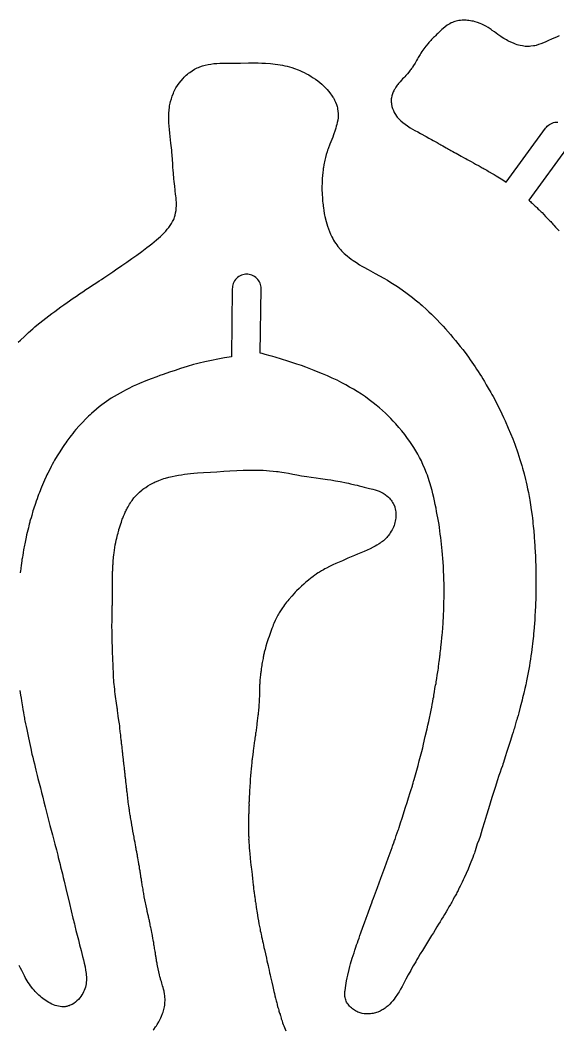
# Model space of a CAD drawing. Extents: x 0 to 1525, y 0 to 1525.
# Drawn here: x 809.3 to 992.9, y 187.3 to 532.5 of the extents above; entities that cross this region are included whole.
import ezdxf

# ---------------------------------------------------------------- set-up
doc = ezdxf.new("R2010")
doc.units = 0
doc.header["$MEASUREMENT"] = 0

msp = doc.modelspace()

# ---------------------------------------------------------------- linework, layer by layer
for points in [[(993.38, 527.13), (992.43, 526.74), (991.58, 526.38), (990.74, 526), (989.79, 525.56), (988.83, 525.13), (987.99, 524.78), (987.14, 524.43), (986.34, 524.16), (985.53, 523.91), (985.09, 523.8), (984.64, 523.71), (983.73, 523.58), (983.24, 523.54), (982.74, 523.53), (982.23, 523.54), (981.73, 523.57), (981.31, 523.62), (980.88, 523.69), (980.03, 523.87), (979.52, 523.99), (979.02, 524.14), (978.52, 524.3), (978.03, 524.49), (977.17, 524.85), (976.33, 525.24), (975.85, 525.49), (975.37, 525.75), (974.43, 526.3), (973.92, 526.61), (973.42, 526.95), (972.44, 527.65), (971.84, 528.09), (971.24, 528.52), (970.54, 529.03), (970.19, 529.28), (969.83, 529.52), (969.08, 530), (968.33, 530.46), (967.87, 530.72), (967.4, 530.96), (966.92, 531.19), (966.43, 531.39), (965.54, 531.71), (964.64, 531.98), (964.12, 532.12), (963.59, 532.23), (963.07, 532.33), (962.53, 532.41), (962.09, 532.46), (961.64, 532.49), (961.19, 532.51), (960.73, 532.51), (960.21, 532.49), (959.68, 532.45), (959.15, 532.38), (958.63, 532.29), (958.2, 532.19), (957.77, 532.07), (957.35, 531.93), (956.93, 531.76), (956.47, 531.55), (956, 531.32), (955.56, 531.06), (955.13, 530.77), (954.43, 530.23), (953.73, 529.67), (953.33, 529.32), (952.94, 528.95), (952.55, 528.58), (952.15, 528.21), (951.89, 527.97), (951.63, 527.7), (951.14, 527.17), (950.82, 526.84), (950.48, 526.54), (950.14, 526.22), (949.83, 525.88), (949.54, 525.55), (949.23, 525.22), (948.92, 524.9), (948.64, 524.56), (947.89, 523.64), (947.52, 523.18), (947.16, 522.71), (946.48, 521.77), (946.16, 521.28), (945.86, 520.79), (945.24, 519.78), (944.95, 519.27), (944.67, 518.76), (944.43, 518.3), (944.16, 517.86), (943.62, 517), (943.3, 516.49), (943.13, 516.24), (942.95, 515.99), (942.72, 515.69), (942.51, 515.38), (942.29, 515.07), (942.04, 514.78), (941.53, 514.21), (941.04, 513.61), (940.67, 513.2), (940.29, 512.81), (939.9, 512.42), (939.53, 512.01), (939.03, 511.42), (938.53, 510.85), (938.29, 510.55), (938.08, 510.25), (937.65, 509.64), (937.49, 509.4), (937.35, 509.15), (937.21, 508.9), (937.05, 508.65), (936.86, 508.35), (936.7, 508.03), (936.42, 507.37), (936.31, 507.02), (936.23, 506.68), (936.11, 505.99), (936.05, 505.62), (936.03, 505.25), (936.04, 504.5), (936.07, 504.13), (936.12, 503.75), (936.26, 503.02), (936.35, 502.65), (936.47, 502.29), (936.75, 501.58), (936.89, 501.24), (937.05, 500.91), (937.24, 500.58), (937.43, 500.27), (937.85, 499.67), (938.08, 499.37), (938.33, 499.1), (938.83, 498.57), (939.08, 498.31), (939.34, 498.06), (940.02, 497.49), (940.74, 496.95), (941.63, 496.34), (942.08, 496.04), (942.54, 495.76), (943.33, 495.29), (944.14, 494.84), (945.09, 494.31), (946.03, 493.78), (947.93, 492.74), (948.83, 492.23), (949.74, 491.74), (950.39, 491.37), (951.03, 491), (951.68, 490.64), (952.01, 490.47), (952.33, 490.28), (952.65, 490.09), (952.97, 489.91), (953.63, 489.57), (954.84, 488.87), (955.24, 488.65), (955.64, 488.44), (956.04, 488.23), (956.43, 488), (957.04, 487.66), (957.64, 487.31), (957.91, 487.16), (958.18, 487.01), (958.73, 486.73), (959.94, 486.04), (960.74, 485.61), (961.14, 485.39), (961.53, 485.17), (961.98, 484.92), (962.43, 484.67), (963.33, 484.17), (964.09, 483.76), (964.47, 483.55), (964.84, 483.33), (965.23, 483.1), (965.63, 482.89), (966.04, 482.67), (966.43, 482.44), (966.75, 482.26), (967.08, 482.08), (967.41, 481.91), (967.73, 481.72), (968.17, 481.45), (968.63, 481.19), (969.08, 480.95), (969.53, 480.68), (970.53, 480.08), (971.18, 479.7), (971.83, 479.32), (973.54, 478.26), (974.43, 477.7), (975.33, 477.15), (975.33, 477.15), (988.75, 495.6), (989.03, 495.95), (989.33, 496.28), (989.69, 496.6), (990.07, 496.88), (990.5, 497.13), (990.95, 497.34), (991.44, 497.5), (991.93, 497.62), (992.43, 497.68), (992.94, 497.69)], [(808.64, 422.4), (809.34, 423.08), (810.73, 424.41), (811.43, 425.07), (812.14, 425.71), (813.57, 426.99), (814.29, 427.62), (815.03, 428.24), (817.03, 429.84), (819.03, 431.43), (820.05, 432.21), (821.08, 432.97), (823.15, 434.48), (824.21, 435.24), (825.29, 435.98), (827.43, 437.47), (828.51, 438.21), (829.59, 438.93), (830.67, 439.65), (831.75, 440.39), (832.86, 441.14), (833.98, 441.87), (835.11, 442.61), (836.23, 443.35), (837.05, 443.91), (837.88, 444.46), (839.54, 445.56), (840.94, 446.52), (842.35, 447.45), (843.2, 448.03), (844.05, 448.62), (845.74, 449.81), (847.44, 451.01), (849.13, 452.23), (850.84, 453.48), (852.54, 454.75), (853.38, 455.4), (854.2, 456.06), (855.84, 457.4), (856.52, 457.96), (857.17, 458.55), (857.81, 459.16), (858.42, 459.79), (858.98, 460.39), (859.52, 461.02), (860.04, 461.67), (860.52, 462.34), (860.96, 463), (861.36, 463.69), (861.55, 464.04), (861.72, 464.39), (861.87, 464.76), (862, 465.13), (862.21, 465.88), (862.39, 466.65), (862.52, 467.42), (862.61, 468.19), (862.65, 469.02), (862.64, 469.84), (862.58, 471.48), (862.55, 471.91), (862.5, 472.33), (862.38, 473.18), (862.25, 474.02), (862.2, 474.45), (862.17, 474.87), (862.14, 475.3), (862.1, 475.72), (861.98, 476.56), (861.86, 477.4), (861.76, 478.24), (861.61, 480.22), (861.54, 481.21), (861.45, 482.19), (861.4, 482.84), (861.37, 483.5), (861.3, 484.8), (861.19, 486.44), (861.12, 487.26), (861.04, 488.08), (860.79, 490.42), (860.66, 491.58), (860.51, 492.75), (860.38, 493.92), (860.28, 495.1), (860.2, 496.27), (860.1, 497.45), (860.05, 498.28), (860.03, 499.11), (860.05, 499.94), (860.1, 500.77), (860.18, 501.76), (860.27, 502.74), (860.34, 503.22), (860.42, 503.71), (860.52, 504.19), (860.65, 504.67), (860.93, 505.63), (861.24, 506.58), (861.6, 507.52), (861.8, 507.98), (862.01, 508.43), (862.25, 508.89), (862.5, 509.33), (863.04, 510.19), (863.62, 511.03), (864.25, 511.83), (864.93, 512.61), (865.28, 512.98), (865.64, 513.35), (866.02, 513.7), (866.41, 514.04), (866.81, 514.36), (867.22, 514.67), (868.03, 515.22), (868.87, 515.74), (869.29, 515.97), (869.73, 516.19), (870.18, 516.39), (870.63, 516.57), (871.57, 516.88), (872.51, 517.15), (873.47, 517.36), (874.43, 517.52), (875.43, 517.65), (876.43, 517.74), (877.43, 517.8), (878.43, 517.83), (879.78, 517.86), (881.13, 517.86), (882.83, 517.86), (884.53, 517.86), (887.23, 517.89), (888.88, 517.89), (890.53, 517.88), (891.84, 517.84), (893.13, 517.79), (894.79, 517.67), (895.61, 517.59), (896.43, 517.5), (897.24, 517.39), (898.04, 517.26), (898.84, 517.11), (899.64, 516.95), (900.47, 516.75), (901.3, 516.54), (902.12, 516.3), (902.93, 516.03), (904.2, 515.55), (904.82, 515.29), (905.44, 515.02), (906.26, 514.63), (907.06, 514.22), (907.86, 513.78), (908.63, 513.31), (909.4, 512.81), (910.16, 512.3), (910.91, 511.76), (911.62, 511.18), (912.28, 510.61), (912.93, 510.02), (913.57, 509.41), (914.16, 508.76), (914.6, 508.24), (915.02, 507.69), (915.84, 506.59), (916.08, 506.25), (916.29, 505.91), (916.49, 505.55), (916.67, 505.18), (917.01, 504.43), (917.31, 503.68), (917.44, 503.32), (917.55, 502.95), (917.64, 502.57), (917.71, 502.19), (917.82, 501.41), (917.89, 500.65), (917.91, 500.26), (917.91, 499.87), (917.9, 499.48), (917.86, 499.08), (917.76, 498.3), (917.6, 497.53), (917.45, 496.88), (917.27, 496.24), (917.07, 495.59), (916.86, 494.96), (916.31, 493.35), (916.03, 492.55), (915.72, 491.76), (915.08, 490.13), (914.46, 488.5), (914.29, 488.03), (914.13, 487.55), (913.85, 486.58), (913.61, 485.6), (913.38, 484.62), (913.01, 483.01), (912.86, 482.2), (912.8, 481.79), (912.76, 481.38), (912.67, 480.4), (912.56, 479.42), (912.48, 478.44), (912.45, 477.95), (912.43, 477.46), (912.4, 476.63), (912.35, 475.8), (912.32, 474.97), (912.33, 474.56), (912.35, 474.14), (912.4, 473.55), (912.43, 472.96), (912.49, 471.78), (912.52, 471.19), (912.57, 470.6), (912.64, 470.01), (912.73, 469.42), (912.82, 468.92), (912.9, 468.41), (913.03, 467.39), (913.17, 466.38), (913.26, 465.88), (913.37, 465.38), (913.77, 463.73), (913.98, 462.9), (914.24, 462.09), (914.58, 461.16), (914.94, 460.23), (915.33, 459.32), (915.74, 458.41), (916.03, 457.84), (916.35, 457.28), (916.69, 456.73), (917.05, 456.2), (917.42, 455.68), (917.82, 455.17), (918.64, 454.17), (919.06, 453.7), (919.5, 453.24), (919.96, 452.8), (920.44, 452.37), (921.06, 451.84), (921.7, 451.33), (922.36, 450.84), (923.02, 450.36), (923.56, 449.98), (924.11, 449.62), (925.22, 448.9), (925.94, 448.46), (926.67, 448.04), (928.14, 447.22), (930.54, 445.91), (933.54, 444.26), (934.71, 443.58), (935.86, 442.88), (938.14, 441.42), (938.98, 440.86), (939.8, 440.29), (941.44, 439.11), (942.38, 438.4), (943.29, 437.67), (944.2, 436.93), (945.13, 436.21), (945.51, 435.91), (945.88, 435.59), (946.61, 434.94), (948.04, 433.61), (948.9, 432.82), (949.76, 432.03), (950.6, 431.21), (951.42, 430.38), (952.99, 428.73), (953.77, 427.89), (954.54, 427.03), (956.26, 425.06), (957.11, 424.06), (957.95, 423.04), (959.62, 420.97), (960.44, 419.93), (961.24, 418.87), (961.82, 418.06), (962.38, 417.25), (962.95, 416.44), (963.52, 415.63), (964.1, 414.83), (964.64, 414), (965.18, 413.17), (965.73, 412.35), (966.28, 411.53), (966.81, 410.69), (967.33, 409.84), (967.83, 408.99), (968.5, 407.86), (969.16, 406.72), (970, 405.28), (970.42, 404.55), (970.83, 403.82), (971.59, 402.35), (972.33, 400.88), (973.09, 399.4), (973.83, 397.91), (974.4, 396.71), (974.96, 395.51), (976.02, 393.08), (976.78, 391.24), (977.52, 389.4), (977.89, 388.47), (978.23, 387.53), (978.56, 386.59), (978.91, 385.66), (979.29, 384.57), (979.64, 383.47), (979.98, 382.37), (980.34, 381.27), (980.64, 380.32), (980.91, 379.37), (981.4, 377.44), (981.91, 375.53), (982.14, 374.57), (982.34, 373.6), (982.6, 372.31), (982.87, 371.01), (983.13, 369.72), (983.24, 369.07), (983.34, 368.41), (983.58, 366.78), (983.84, 365.15), (984.14, 363.19), (984.27, 362.21), (984.37, 361.22), (984.44, 360.4), (984.53, 359.58), (984.71, 357.93), (984.86, 355.95), (985.01, 353.97), (985.08, 353.15), (985.12, 352.32), (985.19, 350.67), (985.28, 349.35), (985.31, 348.68), (985.32, 348.02), (985.34, 347.2), (985.39, 346.37), (985.43, 345.55), (985.44, 344.72), (985.43, 343.56), (985.43, 342.41), (985.44, 341.25), (985.43, 340.09), (985.43, 338.77), (985.44, 337.45), (985.44, 336.13), (985.43, 335.47), (985.4, 334.81), (985.36, 334.15), (985.35, 333.49), (985.31, 332.17), (985.21, 330.52), (985.12, 328.87), (985.04, 327.55), (984.95, 326.24), (984.73, 323.6), (984.65, 322.78), (984.56, 321.95), (984.38, 320.31), (984.27, 319.33), (984.13, 318.35), (984, 317.37), (983.89, 316.39), (983.76, 315.24), (983.6, 314.09), (983.41, 312.95), (983.2, 311.81), (982.24, 306.61), (982.11, 305.96), (981.96, 305.32), (981.66, 304.03), (981.28, 302.43), (980.91, 300.83), (980.73, 300.03), (980.52, 299.23), (980.1, 297.64), (979.6, 295.73), (979.34, 294.78), (979.04, 293.83), (978.89, 293.36), (978.75, 292.89), (978.5, 291.93), (978.24, 290.98), (978.1, 290.51), (977.95, 290.04), (977.63, 289.1), (977.33, 288.15), (976.74, 286.26), (975.54, 282.49), (974.93, 280.61), (974.34, 278.73), (974.17, 278.17), (973.98, 277.62), (973.58, 276.53), (973.19, 275.44), (973, 274.89), (972.83, 274.33), (972.24, 272.44), (971.63, 270.55), (970.43, 266.75), (969.24, 262.93), (968.53, 260.71), (967.84, 258.47), (967.11, 255.93), (966.74, 254.66), (966.35, 253.4), (965.9, 252.14), (965.43, 250.89), (965.18, 250.11), (964.94, 249.33), (964.7, 248.55), (964.56, 248.16), (964.41, 247.78), (964.11, 247.02), (963.84, 246.24), (963.57, 245.46), (963.26, 244.69), (962.75, 243.49), (962.26, 242.28), (961.63, 240.79), (960.97, 239.31), (960.63, 238.57), (960.28, 237.85), (959.91, 237.13), (959.53, 236.42), (959.34, 236.06), (959.16, 235.69), (958.83, 234.96), (958.48, 234.23), (958.28, 233.88), (958.07, 233.53), (957.81, 233.13), (957.57, 232.71), (957.13, 231.86), (956.7, 231.01), (956.46, 230.59), (956.22, 230.18), (955.71, 229.34), (955.22, 228.49), (954.74, 227.64), (954.24, 226.81), (953.73, 225.97), (953.24, 225.13), (952.74, 224.3), (952.22, 223.47), (951.6, 222.5), (951.01, 221.52), (950.42, 220.53), (949.82, 219.55), (948.42, 217.29), (946.65, 214.42), (945.95, 213.26), (945.25, 212.1), (944.81, 211.38), (944.39, 210.63), (943.98, 209.89), (943.55, 209.16), (943.11, 208.41), (942.69, 207.66), (941.86, 206.14), (941.03, 204.62), (940.21, 203.09), (939.71, 202.18), (939.22, 201.26), (938.7, 200.35), (938.42, 199.91), (938.13, 199.48), (937.37, 198.36), (936.98, 197.81), (936.56, 197.28), (936.04, 196.68), (935.49, 196.1), (934.92, 195.55), (934.32, 195.04), (933.99, 194.79), (933.65, 194.55), (933.3, 194.33), (932.94, 194.12), (932.2, 193.75), (931.44, 193.42), (931.04, 193.27), (930.64, 193.14), (930.23, 193.03), (929.81, 192.94), (929.4, 192.87), (928.98, 192.82), (928.56, 192.78), (928.13, 192.77), (927.45, 192.78), (926.77, 192.84), (926.1, 192.95), (925.76, 193.03), (925.44, 193.12), (925.03, 193.26), (924.62, 193.42), (924.22, 193.6), (923.84, 193.8), (923.46, 194.02), (923.1, 194.26), (922.76, 194.52), (922.43, 194.8), (922.12, 195.1), (921.82, 195.41), (921.53, 195.73), (921.26, 196.06), (921.01, 196.41), (920.79, 196.78), (920.61, 197.16), (920.47, 197.57), (920.36, 197.97), (920.28, 198.37), (920.22, 198.78), (920.19, 199.19), (920.18, 199.6), (920.19, 200), (920.21, 200.41), (920.25, 200.82), (920.48, 202.47), (920.74, 204.12), (920.93, 205.09), (921.15, 206.06), (921.63, 207.98), (921.88, 208.94), (922.15, 209.89), (922.73, 211.78), (923.34, 213.66), (923.64, 214.6), (923.92, 215.55), (924.18, 216.34), (924.46, 217.11), (924.75, 217.89), (925.02, 218.67), (925.33, 219.61), (925.66, 220.54), (926.32, 222.41), (926.87, 223.96), (927.42, 225.51), (928.1, 227.38), (928.81, 229.24), (929.39, 230.77), (929.67, 231.54), (929.94, 232.32), (930.28, 233.25), (930.63, 234.18), (930.99, 235.11), (931.34, 236.03), (931.92, 237.59), (932.51, 239.14), (933.2, 240.99), (933.87, 242.84), (935, 245.97), (935.33, 246.9), (935.68, 247.82), (936.02, 248.75), (936.32, 249.69), (936.45, 250.09), (936.59, 250.48), (936.89, 251.25), (937.18, 252.02), (937.32, 252.41), (937.43, 252.81), (937.57, 253.29), (937.73, 253.76), (938.07, 254.69), (938.42, 255.62), (938.59, 256.08), (938.74, 256.56), (939.23, 258.12), (939.74, 259.69), (940.94, 263.46), (941.43, 265.03), (941.94, 266.61), (942.53, 268.5), (942.83, 269.45), (943.15, 270.39), (943.25, 270.71), (943.34, 271.02), (943.5, 271.66), (943.65, 272.3), (943.74, 272.62), (943.84, 272.93), (944.09, 273.72), (944.31, 274.51), (944.52, 275.31), (944.74, 276.11), (944.97, 276.9), (945.19, 277.7), (945.6, 279.3), (946.44, 282.49), (946.76, 283.77), (947.06, 285.05), (947.65, 287.62), (948.26, 290.2), (948.56, 291.49), (948.84, 292.78), (949.64, 296.66), (949.84, 297.63), (950.02, 298.61), (950.21, 299.59), (950.4, 300.56), (950.52, 301.13), (950.62, 301.7), (950.79, 302.84), (950.97, 303.99), (951.07, 304.56), (951.2, 305.12), (951.32, 305.68), (951.42, 306.25), (951.59, 307.39), (951.75, 308.54), (951.93, 309.68), (952.04, 310.33), (952.14, 310.98), (952.21, 311.64), (952.26, 312.29), (952.29, 312.7), (952.34, 313.11), (952.49, 313.93), (952.63, 314.75), (952.68, 315.16), (952.7, 315.57), (952.75, 316.23), (952.84, 316.88), (952.94, 317.54), (953.01, 318.19), (953.16, 319.84), (953.34, 321.48), (953.42, 322.3), (953.49, 323.13), (953.61, 324.77), (953.74, 326.42), (953.8, 327.24), (953.84, 328.06), (953.89, 329.38), (953.98, 330.7), (954.04, 332.02), (954.04, 332.68), (954.02, 333.34), (954.02, 333.67), (954.02, 334), (954.07, 334.66), (954.12, 335.32), (954.13, 335.65), (954.13, 335.98), (954.13, 336.81), (954.15, 337.64), (954.15, 338.46), (954.13, 338.88), (954.1, 339.29), (954.06, 339.7), (954.05, 340.11), (954.04, 340.94), (954.04, 341.77), (954.01, 342.59), (953.92, 344.24), (953.84, 345.89), (953.67, 348.51), (953.56, 349.82), (953.43, 351.13), (953.32, 352.27), (953.21, 353.4), (953.09, 354.54), (952.93, 355.67), (952.77, 356.79), (952.63, 357.9), (952.5, 359.02), (952.35, 360.13), (952.17, 361.23), (951.96, 362.32), (951.74, 363.41), (951.54, 364.5), (951.32, 365.73), (951.08, 366.95), (950.83, 368.16), (950.56, 369.38), (950.26, 370.57), (949.95, 371.76), (949.56, 373.24), (949.35, 373.98), (949.12, 374.71), (948.64, 376.19), (948.39, 376.93), (948.11, 377.65), (947.49, 379.13), (946.86, 380.61), (946.59, 381.22), (946.31, 381.82), (945.71, 383.01), (945.07, 384.17), (944.4, 385.32), (943.74, 386.4), (943.04, 387.46), (942.33, 388.51), (941.6, 389.55), (941.14, 390.19), (940.67, 390.82), (939.68, 392.07), (938.66, 393.28), (937.61, 394.46), (936.74, 395.4), (935.85, 396.33), (934.94, 397.23), (934.01, 398.12), (933.01, 399.05), (931.97, 399.95), (930.92, 400.84), (929.86, 401.7), (928.54, 402.71), (927.19, 403.69), (925.82, 404.63), (924.43, 405.54), (923.13, 406.34), (921.81, 407.1), (920.48, 407.84), (919.14, 408.56), (917.51, 409.39), (915.87, 410.17), (914.21, 410.92), (912.54, 411.63), (911.12, 412.21), (909.7, 412.78), (906.83, 413.86), (905.32, 414.41), (903.8, 414.93), (900.73, 415.94), (898.59, 416.61), (896.43, 417.27), (895.56, 417.53), (894.69, 417.77), (892.94, 418.26), (891.97, 418.53), (891.29, 418.72), (891.58, 440.74), (891.56, 441.19), (891.5, 441.64), (891.38, 442.1), (891.23, 442.55), (891.02, 443.01), (890.77, 443.43), (890.47, 443.84), (890.13, 444.22), (889.75, 444.56), (889.34, 444.86), (888.91, 445.11), (888.46, 445.31), (888, 445.46), (887.54, 445.57), (887.09, 445.63), (886.64, 445.65), (886.19, 445.63), (885.75, 445.56), (885.28, 445.45), (884.83, 445.3), (884.38, 445.09), (883.95, 444.84), (883.54, 444.54), (883.17, 444.2), (882.83, 443.82), (882.53, 443.41), (882.28, 442.98), (882.08, 442.52), (881.92, 442.07), (881.82, 441.61), (881.76, 441.16), (881.74, 440.71), (881.43, 417.38), (881.43, 417.38), (879.13, 417.02), (876.83, 416.63), (874.58, 416.21), (873.46, 415.98), (872.34, 415.74), (870.43, 415.28), (869.48, 415.04), (868.53, 414.78), (866.28, 414.12), (864.04, 413.42), (862.18, 412.8), (860.33, 412.16), (858.13, 411.39), (857.03, 411), (855.93, 410.59), (854.08, 409.89), (852.23, 409.18), (850.07, 408.29), (849, 407.83), (847.93, 407.34), (846.16, 406.51), (845.29, 406.07), (844.42, 405.61), (842.4, 404.48), (841.41, 403.9), (840.42, 403.29), (839.59, 402.74), (838.76, 402.17), (837.95, 401.59), (837.14, 400.99), (836.24, 400.28), (835.36, 399.55), (833.63, 398.04), (833.14, 397.6), (832.66, 397.15), (831.72, 396.22), (830.55, 395.02), (829.98, 394.42), (829.42, 393.8), (828.31, 392.52), (827.77, 391.88), (827.24, 391.23), (826.73, 390.57), (826.23, 389.91), (825.23, 388.57), (824.83, 388.04), (824.45, 387.5), (823.71, 386.39), (822.8, 384.99), (822.35, 384.28), (821.91, 383.56), (821.06, 382.11), (820.64, 381.39), (820.24, 380.65), (819.85, 379.92), (819.48, 379.17), (818.73, 377.69), (818.43, 377.1), (818.14, 376.5), (817.59, 375.29), (816.55, 372.85), (816.3, 372.24), (816.07, 371.62), (815.84, 371.01), (815.6, 370.4), (815.44, 370.01), (815.3, 369.62), (815.04, 368.83), (814.79, 368.04), (814.51, 367.26), (814.27, 366.64), (814.04, 366), (813.82, 365.37), (813.63, 364.72), (813.22, 363.12), (812.99, 362.32), (812.74, 361.53), (812.63, 361.22), (812.55, 360.9), (812.4, 360.25), (812.27, 359.6), (812.11, 358.96), (811.89, 358.15), (811.68, 357.34), (811.5, 356.53), (811.33, 355.71), (811.01, 354.07), (810.65, 352.44), (810.55, 351.95), (810.47, 351.46), (810.34, 350.47), (810.2, 349.49), (810.11, 349), (810, 348.51), (809.9, 348.1), (809.82, 347.7), (809.7, 346.87), (809.62, 346.04), (809.54, 345.21), (809.49, 344.8), (809.42, 344.39), (809.28, 343.56)], [(996.81, 489.94), (983.02, 470.99), (983.28, 470.71), (983.56, 470.47), (983.85, 470.23), (984.13, 469.98), (984.66, 469.45), (984.93, 469.19), (985.22, 468.95), (985.49, 468.72), (985.74, 468.47), (986.23, 467.95), (986.56, 467.64), (986.89, 467.34), (987.23, 467.04), (987.54, 466.72), (988.13, 466.08), (988.73, 465.45), (989.34, 464.82), (989.64, 464.5), (989.93, 464.17), (990.06, 464.02), (990.2, 463.89), (990.49, 463.64), (990.78, 463.38), (990.91, 463.24), (991.02, 463.08), (991.27, 462.74), (991.55, 462.41), (992.14, 461.78), (993.34, 460.46)], [(854.73, 187.22), (854.94, 187.47), (855.56, 188.3), (855.86, 188.73), (856.13, 189.17), (856.66, 190.07), (856.9, 190.52), (857.13, 190.99), (857.34, 191.47), (857.54, 191.95), (857.94, 192.92), (858.11, 193.36), (858.24, 193.8), (858.46, 194.69), (858.56, 195.2), (858.64, 195.71), (858.75, 196.75), (858.77, 197.21), (858.78, 197.65), (858.75, 198.56), (858.7, 199.07), (858.61, 199.58), (858.41, 200.58), (858.35, 200.9), (858.27, 201.21), (858.1, 201.83), (857.95, 202.34), (857.8, 202.84), (857.64, 203.34), (857.51, 203.85), (857.43, 204.1), (857.35, 204.35), (857.26, 204.6), (857.2, 204.85), (857.12, 205.17), (857.04, 205.49), (856.86, 206.12), (856.61, 207.13), (856.41, 208.14), (856.21, 209.16), (856.09, 209.8), (856.03, 210.12), (855.95, 210.44), (855.89, 210.76), (855.85, 211.08), (855.82, 211.4), (855.75, 211.72), (855.69, 212.03), (855.65, 212.36), (855.62, 212.68), (855.56, 213), (855.49, 213.31), (855.45, 213.63), (855.42, 213.95), (855.36, 214.27), (855.28, 214.72), (855.22, 215.17), (855.15, 215.62), (855.06, 216.06), (854.98, 216.44), (854.93, 216.82), (854.89, 217.2), (854.82, 217.58), (854.7, 218.09), (854.61, 218.6), (854.46, 219.63), (854.36, 220.14), (854.26, 220.65), (854.13, 221.28), (854.01, 221.91), (853.94, 222.3), (853.83, 222.68), (853.73, 223.06), (853.66, 223.44), (853.53, 224.07), (853.47, 224.39), (853.41, 224.7), (853.34, 225.09), (853.23, 225.46), (853.13, 225.84), (853.06, 226.23), (853, 226.55), (852.93, 226.87), (852.76, 227.5), (852.69, 227.81), (852.63, 228.12), (852.52, 228.75), (852.27, 229.76), (852.16, 230.27), (852.05, 230.78), (851.86, 231.8), (851.65, 232.82), (851.59, 233.2), (851.54, 233.58), (851.49, 233.96), (851.41, 234.34), (851.31, 234.85), (851.24, 235.37), (851.16, 235.88), (851.06, 236.39), (850.98, 236.77), (850.93, 237.16), (850.89, 237.54), (850.81, 237.92), (850.75, 238.24), (850.72, 238.56), (850.68, 238.88), (850.62, 239.2), (850.55, 239.52), (850.51, 239.84), (850.48, 240.16), (850.42, 240.48), (850.34, 240.86), (850.3, 241.25), (850.24, 241.64), (850.16, 242.03), (850.08, 242.4), (850.03, 242.79), (849.99, 243.17), (849.91, 243.55), (849.84, 243.86), (849.79, 244.18), (849.7, 244.82), (849.59, 245.47), (849.45, 246.11), (849.39, 246.43), (849.35, 246.75), (849.31, 247.07), (849.26, 247.39), (849.11, 248.15), (848.95, 248.91), (848.88, 249.29), (848.83, 249.68), (848.79, 250.06), (848.72, 250.43), (848.53, 251.33), (848.36, 252.23), (848.25, 252.73), (848.17, 253.24), (848.01, 254.26), (847.81, 255.28), (847.62, 256.3), (847.45, 257.33), (847.26, 258.36), (847.17, 258.86), (847.09, 259.37), (847.01, 259.88), (846.92, 260.39), (846.85, 260.77), (846.79, 261.16), (846.74, 261.55), (846.67, 261.93), (846.62, 262.25), (846.58, 262.56), (846.55, 262.88), (846.51, 263.2), (846.39, 263.83), (846.3, 264.48), (846.22, 265.12), (846.13, 265.76), (846.08, 266.14), (846.05, 266.53), (846.02, 266.92), (845.97, 267.3), (845.89, 267.94), (845.8, 268.57), (845.75, 268.96), (845.72, 269.35), (845.69, 269.74), (845.63, 270.12), (845.59, 270.44), (845.56, 270.76), (845.5, 271.41), (845.4, 272.18), (845.35, 272.57), (845.33, 272.96), (845.3, 273.29), (845.26, 273.61), (845.2, 273.94), (845.16, 274.26), (845.12, 274.91), (845.08, 275.24), (845.03, 275.56), (844.98, 275.88), (844.96, 276.21), (844.93, 276.53), (844.9, 276.86), (844.8, 277.64), (844.7, 278.43), (844.66, 278.75), (844.63, 279.08), (844.61, 279.41), (844.57, 279.74), (844.47, 280.52), (844.37, 281.3), (844.33, 281.62), (844.31, 281.94), (844.28, 282.26), (844.24, 282.58), (844.18, 282.97), (844.14, 283.35), (844.12, 283.74), (844.07, 284.13), (843.98, 284.75), (843.94, 285.06), (843.93, 285.38), (843.9, 285.7), (843.85, 286.01), (843.8, 286.32), (843.77, 286.63), (843.71, 287.25), (843.65, 287.86), (843.62, 288.23), (843.57, 288.6), (843.47, 289.33), (843.35, 290.51), (843.27, 291.23), (843.17, 291.94), (843, 293.11), (842.8, 294.53), (842.64, 295.74), (842.55, 296.36), (842.47, 296.98), (842.43, 297.31), (842.38, 297.63), (842.27, 298.27), (842.07, 299.86), (841.98, 300.55), (841.87, 301.25), (841.77, 302.13), (841.67, 303.01), (841.58, 303.78), (841.5, 304.55), (841.37, 305.54), (841.31, 306.04), (841.27, 306.54), (841.18, 308.18), (841.12, 309.82), (841.08, 310.74), (841.03, 311.65), (840.99, 312.57), (840.96, 313.48), (840.94, 314.26), (840.9, 315.03), (840.86, 315.81), (840.85, 316.58), (840.84, 317.42), (840.81, 318.26), (840.73, 319.94), (840.72, 320.43), (840.73, 320.93), (840.74, 321.43), (840.73, 321.92), (840.73, 322.39), (840.74, 322.85), (840.75, 323.32), (840.73, 323.55), (840.7, 323.78), (840.65, 324.21), (840.64, 324.64), (840.64, 325.08), (840.63, 325.52), (840.62, 325.77), (840.63, 326.01), (840.67, 326.49), (840.72, 326.98), (840.74, 327.46), (840.73, 328.98), (840.74, 329.71), (840.73, 330.43), (840.74, 331.13), (840.74, 331.49), (840.73, 331.84), (840.72, 332.05), (840.73, 332.26), (840.77, 332.68), (840.82, 333.09), (840.84, 333.51), (840.84, 334.9), (840.83, 336.33), (840.83, 337.78), (840.83, 339.55), (840.83, 341.05), (840.84, 342.87), (840.83, 343.64), (840.85, 344.02), (840.91, 344.4), (840.94, 344.62), (840.95, 344.85), (840.93, 345.31), (840.92, 345.77), (840.93, 345.99), (840.97, 346.21), (841.02, 346.52), (841.03, 346.82), (841.03, 347.13), (841.04, 347.44), (841.17, 348.95), (841.25, 349.7), (841.36, 350.45), (841.47, 351.34), (841.6, 352.24), (841.78, 353.11), (841.95, 353.99), (842.1, 354.72), (842.27, 355.44), (842.41, 356.03), (842.57, 356.61), (842.73, 357.18), (842.86, 357.77), (842.93, 358.06), (843.03, 358.35), (843.24, 358.92), (843.36, 359.28), (843.43, 359.64), (843.51, 360), (843.62, 360.37), (843.84, 360.93), (844.03, 361.5), (844.15, 361.87), (844.31, 362.22), (844.48, 362.57), (844.63, 362.92), (844.89, 363.64), (845.04, 363.99), (845.2, 364.33), (845.37, 364.66), (845.51, 365), (845.66, 365.34), (845.84, 365.66), (846.12, 366.11), (846.38, 366.57), (846.64, 367.04), (846.92, 367.49), (847.2, 367.92), (847.5, 368.35), (848.13, 369.17), (848.38, 369.46), (848.63, 369.74), (849.13, 370.29), (849.34, 370.52), (849.55, 370.73), (850, 371.13), (850.93, 371.9), (851.22, 372.14), (851.53, 372.36), (852.15, 372.78), (852.88, 373.28), (853.64, 373.74), (854.33, 374.11), (855.03, 374.46), (855.42, 374.65), (855.83, 374.82), (856.64, 375.15), (857.78, 375.57), (858.35, 375.77), (858.93, 375.94), (860.08, 376.26), (861.24, 376.55), (862.28, 376.76), (863.33, 376.95), (864.38, 377.12), (865.43, 377.27), (866.43, 377.4), (867.44, 377.51), (868.63, 377.63), (869.83, 377.72), (871.93, 377.87), (874.33, 378.02), (876.43, 378.15), (878.83, 378.31), (880.93, 378.45), (883.33, 378.58), (885.43, 378.66), (887.83, 378.71), (888.88, 378.71), (889.93, 378.7), (891.14, 378.67), (892.33, 378.62), (893.39, 378.56), (894.44, 378.49), (895.64, 378.37), (896.83, 378.24), (897.38, 378.16), (897.93, 378.07), (898.69, 377.97), (899.43, 377.84), (900.94, 377.59), (902.44, 377.32), (903.13, 377.18), (903.83, 377.04), (905.34, 376.77), (906.23, 376.62), (907.14, 376.48), (908.64, 376.26), (910.43, 376.02), (911.83, 375.82), (914.23, 375.49), (915.43, 375.32), (916.94, 375.08), (917.79, 374.93), (918.63, 374.76), (920.73, 374.34), (921.43, 374.18), (922.13, 374.01), (923.64, 373.67), (924.34, 373.5), (925.03, 373.32), (925.93, 373.1), (926.83, 372.89), (928.64, 372.46), (929.19, 372.32), (929.74, 372.16), (930.49, 371.93), (931.24, 371.71), (931.94, 371.44), (932.63, 371.12), (933.29, 370.78), (933.61, 370.59), (933.93, 370.38), (934.21, 370.16), (934.49, 369.93), (935.04, 369.45), (935.38, 369.13), (935.68, 368.78), (935.96, 368.42), (936.24, 368.04), (936.49, 367.66), (936.71, 367.25), (937.11, 366.43), (937.21, 366.19), (937.29, 365.94), (937.42, 365.43), (937.52, 364.9), (937.6, 364.39), (937.65, 363.87), (937.65, 363.34), (937.62, 362.81), (937.57, 362.29), (937.51, 361.77), (937.41, 361.25), (937.29, 360.74), (937.14, 360.23), (936.97, 359.73), (936.77, 359.24), (936.55, 358.76), (936.31, 358.29), (936.02, 357.77), (935.71, 357.25), (935.38, 356.74), (935.03, 356.26), (934.79, 355.97), (934.55, 355.69), (934.03, 355.15), (933.7, 354.84), (933.35, 354.56), (932.99, 354.28), (932.64, 354), (932.28, 353.73), (931.9, 353.49), (931.13, 353.03), (930.49, 352.66), (929.83, 352.32), (928.84, 351.83), (927.84, 351.37), (926.75, 350.87), (925.64, 350.39), (924.54, 349.91), (923.44, 349.45), (921.24, 348.54), (919.34, 347.73), (918.23, 347.26), (917.14, 346.77), (916.03, 346.27), (914.94, 345.74), (913.88, 345.19), (913.36, 344.91), (912.84, 344.61), (912.19, 344.24), (911.86, 344.05), (911.54, 343.84), (911.04, 343.52), (910.54, 343.19), (910.23, 342.98), (909.94, 342.76), (909.34, 342.32), (908.93, 342.02), (908.52, 341.7), (907.72, 341.06), (906.91, 340.39), (906.12, 339.69), (905.32, 338.97), (904.55, 338.23), (903.68, 337.39), (903.25, 336.97), (902.83, 336.53), (902.04, 335.64), (901.03, 334.5), (900.65, 334.04), (900.28, 333.56), (899.56, 332.59), (899.22, 332.11), (898.89, 331.62), (898.24, 330.63), (897.99, 330.26), (897.76, 329.87), (897.54, 329.48), (897.34, 329.08), (896.87, 328.15), (896.41, 327.22), (895.96, 326.26), (895.74, 325.77), (895.53, 325.28), (895.28, 324.58), (895.04, 323.88), (894.54, 322.47), (894.28, 321.76), (894.04, 321.05), (893.78, 320.34), (893.65, 319.98), (893.54, 319.62), (893.21, 318.47), (892.91, 317.32), (892.74, 316.74), (892.66, 316.45), (892.6, 316.16), (892.44, 315.43), (892.37, 315.06), (892.31, 314.69), (892.24, 314.25), (892.14, 313.81), (892.03, 313.36), (891.95, 312.92), (891.88, 312.4), (891.82, 311.88), (891.75, 311.36), (891.65, 310.85), (891.59, 310.48), (891.55, 310.11), (891.52, 309.74), (891.46, 309.37), (891.39, 309), (891.35, 308.63), (891.27, 307.88), (891.23, 307.51), (891.18, 307.14), (891.14, 306.77), (891.14, 306.39), (891.14, 306.2), (891.13, 306.01), (891.09, 305.64), (891.04, 305.27), (891.02, 304.89), (891.04, 303.7), (891.03, 302.5), (891.04, 301.9), (891.04, 301.6), (891.03, 301.3), (890.96, 300.56), (890.93, 300.19), (890.93, 299.81), (890.92, 299.51), (890.91, 299.21), (890.85, 298.61), (890.79, 298.02), (890.75, 297.42), (890.71, 296.82), (890.63, 296.23), (890.59, 295.86), (890.56, 295.49), (890.54, 295.12), (890.5, 294.75), (890.37, 293.85), (890.26, 292.96), (890.16, 291.92), (890.09, 291.4), (890.01, 290.89), (889.95, 290.44), (889.9, 289.98), (889.84, 289.53), (889.76, 289.09), (889.69, 288.72), (889.65, 288.35), (889.62, 287.98), (889.56, 287.61), (889.48, 287.09), (889.41, 286.57), (889.35, 286.04), (889.26, 285.53), (889.18, 285.09), (889.13, 284.64), (889.08, 284.2), (889.02, 283.75), (888.85, 282.57), (888.7, 281.38), (888.64, 280.77), (888.61, 280.47), (888.56, 280.17), (888.49, 279.8), (888.44, 279.43), (888.37, 278.69), (888.28, 277.64), (888.17, 276.6), (888.07, 275.41), (887.98, 274.21), (887.89, 273.02), (887.82, 271.83), (887.76, 270.63), (887.72, 270.03), (887.66, 269.43), (887.63, 269.06), (887.64, 268.69), (887.65, 268.31), (887.63, 267.94), (887.55, 267.05), (887.53, 266.6), (887.53, 266.14), (887.51, 265.77), (887.45, 265.4), (887.42, 265.03), (887.41, 264.84), (887.43, 264.65), (887.45, 264.42), (887.45, 264.19), (887.4, 263.75), (887.34, 263.3), (887.33, 263.08), (887.33, 262.85), (887.34, 262.55), (887.33, 262.25), (887.33, 261.96), (887.34, 261.65), (887.35, 261.46), (887.33, 261.28), (887.29, 260.9), (887.24, 260.53), (887.22, 260.35), (887.23, 260.16), (887.24, 259.78), (887.24, 259.41), (887.23, 258.66), (887.24, 256.86), (887.23, 256.12), (887.24, 255.37), (887.24, 254.92), (887.23, 254.46), (887.24, 254.01), (887.27, 253.79), (887.31, 253.57), (887.34, 253.39), (887.35, 253.2), (887.33, 252.83), (887.32, 252.45), (887.33, 252.27), (887.36, 252.09), (887.4, 251.87), (887.43, 251.64), (887.44, 251.19), (887.45, 250.73), (887.46, 250.5), (887.5, 250.28), (887.53, 250.1), (887.54, 249.91), (887.55, 249.54), (887.55, 249.16), (887.56, 248.97), (887.59, 248.79), (887.65, 248.35), (887.67, 247.9), (887.71, 247.45), (887.77, 247.01), (887.82, 246.64), (887.84, 246.26), (887.85, 245.88), (887.89, 245.51), (887.96, 245.06), (888, 244.62), (888.1, 243.72), (888.19, 242.98), (888.27, 242.24), (888.37, 241.35), (888.47, 240.45), (888.64, 238.96), (888.73, 238.07), (888.79, 237.62), (888.86, 237.18), (888.91, 236.81), (888.96, 236.43), (889.03, 235.69), (889.13, 234.79), (889.18, 234.35), (889.26, 233.91), (889.32, 233.54), (889.35, 233.17), (889.39, 232.79), (889.46, 232.42), (889.52, 232.06), (889.55, 231.68), (889.59, 231.31), (889.65, 230.94), (889.74, 230.5), (889.8, 230.05), (889.85, 229.6), (889.91, 229.16), (890.21, 227.38), (890.51, 225.61), (890.69, 224.59), (890.85, 223.56), (890.93, 223.11), (891.04, 222.67), (891.14, 222.23), (891.21, 221.79), (891.31, 221.2), (891.43, 220.62), (891.61, 219.89), (891.69, 219.52), (891.76, 219.16), (891.9, 218.42), (892.07, 217.7), (892.23, 216.97), (892.37, 216.23), (892.53, 215.5), (892.71, 214.76), (893.04, 213.3), (893.37, 211.85), (893.57, 210.97), (893.77, 210.1), (893.94, 209.36), (894.1, 208.62), (894.3, 207.75), (894.5, 206.87), (894.64, 206.13), (894.8, 205.4), (895.2, 203.65), (895.53, 202.19), (895.93, 200.44), (896.11, 199.71), (896.3, 198.98), (896.5, 198.11), (896.72, 197.24), (896.92, 196.52), (897.01, 196.15), (897.09, 195.79), (897.14, 195.57), (897.2, 195.35), (897.34, 194.92), (897.49, 194.5), (897.6, 194.06), (897.68, 193.7), (897.78, 193.34), (897.9, 192.99), (898.04, 192.64), (898.13, 192.43), (898.19, 192.21), (898.3, 191.78), (898.4, 191.34), (898.46, 191.13), (898.53, 190.92), (898.74, 190.36), (898.93, 189.78), (899.12, 189.21), (899.23, 188.94), (899.35, 188.66), (899.6, 188.11), (899.81, 187.55), (900.03, 186.99)], [(809.21, 303.36), (809.3, 302.54), (809.42, 301.72), (809.59, 300.74), (809.74, 299.77), (810.03, 297.81), (810.2, 296.83), (810.4, 295.86), (810.59, 294.89), (810.67, 294.4), (810.74, 293.91), (810.81, 293.42), (810.89, 292.93), (811.09, 291.96), (811.31, 290.99), (811.51, 290.02), (811.96, 287.76), (812.45, 285.52), (812.88, 283.57), (813.3, 281.63), (813.57, 280.51), (813.86, 279.38), (814.14, 278.26), (814.41, 277.13), (814.63, 276.16), (814.87, 275.2), (815.12, 274.24), (815.35, 273.28), (815.75, 271.67), (816.17, 270.07), (816.58, 268.46), (816.97, 266.85), (817.38, 265.24), (817.81, 263.62), (818.64, 260.42), (819.46, 257.22), (820.3, 254.01), (821.13, 250.82), (821.64, 248.91), (821.88, 247.95), (822.11, 246.99), (822.31, 246.2), (822.52, 245.41), (822.73, 244.62), (822.92, 243.82), (823.1, 243.02), (823.31, 242.24), (823.53, 241.45), (823.72, 240.65), (824.01, 239.39), (824.31, 238.13), (824.91, 235.61), (826.11, 230.56), (826.71, 228.02), (827.3, 225.47), (827.46, 224.83), (827.64, 224.2), (827.81, 223.56), (827.97, 222.92), (828.33, 221.3), (828.52, 220.49), (828.73, 219.68), (829.16, 218.05), (829.56, 216.42), (830.07, 214.41), (830.6, 212.41), (830.9, 211.24), (831.18, 210.07), (831.44, 208.89), (831.65, 207.7), (831.82, 206.55), (831.88, 205.97), (831.92, 205.4), (831.93, 204.82), (831.92, 204.24), (831.88, 203.66), (831.8, 203.09), (831.69, 202.51), (831.55, 201.94), (831.37, 201.38), (831.17, 200.83), (830.93, 200.29), (830.66, 199.77), (830.36, 199.26), (830.04, 198.77), (829.62, 198.22), (829.16, 197.7), (828.67, 197.22), (828.15, 196.78), (827.59, 196.38), (827, 196.03), (826.38, 195.73), (826.06, 195.59), (825.73, 195.48), (825.46, 195.39), (825.18, 195.32), (824.9, 195.27), (824.62, 195.23), (824.05, 195.2), (823.48, 195.22), (822.91, 195.28), (822.34, 195.39), (821.78, 195.53), (821.24, 195.7), (820.67, 195.91), (820.11, 196.15), (819.57, 196.42), (819.04, 196.72), (818.52, 197.03), (818.01, 197.36), (817.51, 197.71), (817.02, 198.07), (816.56, 198.43), (816.1, 198.81), (815.66, 199.21), (815.23, 199.61), (814.81, 200.03), (814.4, 200.47), (814.01, 200.91), (813.64, 201.37), (812.83, 202.41), (812.44, 202.94), (812.06, 203.49), (811.7, 204.04), (811.36, 204.6), (811.04, 205.18), (810.73, 205.76), (809.82, 207.56), (809.37, 208.46), (808.94, 209.37)]]:
    msp.add_lwpolyline(points)

doc.saveas('drawing.dxf')
